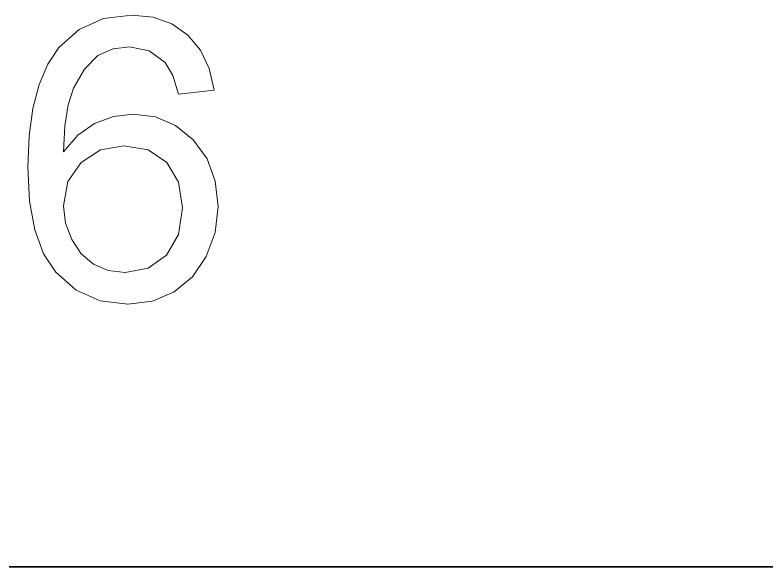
# Model space of a CAD drawing. Extents: x 23 to 417, y 3 to 294.
# Drawn here: x 309.36 to 315.69, y 31.24 to 35.88 of the extents above; entities that cross this region are included whole.
import ezdxf

# ---------------------------------------------------------------- set-up
doc = ezdxf.new("R2010")
doc.units = 0

msp = doc.modelspace()

# ---------------------------------------------------------------- linework, layer by layer
at = {"color": 7, "lineweight": 35}
msp.add_line((250.7625, 31.2375), (337.7625, 31.2375), dxfattribs=at)
at = {"color": 7, "lineweight": 13}
for points in [[(311.0337, 35.2476), (310.7337, 35.2143), (310.6858, 35.3726), (310.6212, 35.481), (310.4863, 35.581), (310.3232, 35.6143), (310.1855, 35.5961), (310.0566, 35.5414), (309.9433, 35.4255), (309.8514, 35.2664), (309.8059, 35.1265), (309.7778, 34.9479), (309.767, 34.7304), (309.8861, 34.8707), (310.029, 34.9695), (310.1874, 35.0281), (310.3535, 35.0476), (310.5415, 35.0235), (310.7099, 34.9511), (310.8587, 34.8304), (310.9744, 34.6715), (311.0439, 34.4844), (311.067, 34.269), (311.0424, 34.0509), (310.9686, 33.8487), (310.8518, 33.6771), (310.6982, 33.551), (310.5148, 33.4735), (310.3081, 33.4476), (310.0755, 33.4775), (309.8733, 33.5672), (309.7016, 33.7166), (309.599, 33.8729), (309.5257, 34.0728), (309.4817, 34.3163), (309.467, 34.6034), (309.4774, 34.8645), (309.5088, 35.0956), (309.5609, 35.2965), (309.634, 35.4674), (309.7279, 35.608), (309.8976, 35.7597), (310.1022, 35.8506), (310.342, 35.881), (310.5222, 35.8623), (310.6793, 35.8062), (310.8134, 35.7127), (310.9196, 35.5863), (310.993, 35.4312)], [(309.767, 34.2757), (309.7841, 34.1305), (309.8355, 33.9916), (309.9155, 33.8722), (310.0186, 33.7851), (310.1425, 33.732), (310.2852, 33.7143), (310.4792, 33.7509), (310.6331, 33.8609), (310.7335, 34.0339), (310.767, 34.2596), (310.734, 34.4761), (310.635, 34.6414), (310.4785, 34.7461), (310.2733, 34.781), (310.0778, 34.7461), (309.9144, 34.6414), (309.8039, 34.4802)]]:
    msp.add_lwpolyline(points, close=True, dxfattribs=at)

doc.saveas('drawing.dxf')
